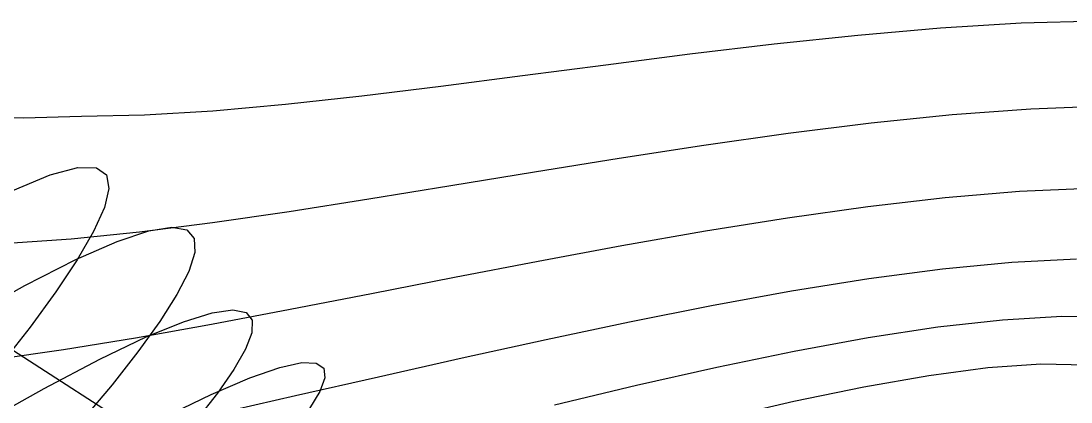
# Model space of a CAD drawing. Extents: x -607 to 1285, y -867 to 355.
# Drawn here: x 855.6 to 1023.7, y -338 to -277.1 of the extents above; entities that cross this region are included whole.
import ezdxf

# ---------------------------------------------------------------- set-up
doc = ezdxf.new("R2010")
doc.units = 0
for name, color, linetype in [('0_10313', 7, 'CONTINUOUS'), ('0_7329', 7, 'CONTINUOUS'), ('0_7330', 7, 'CONTINUOUS'), ('0_7331', 7, 'CONTINUOUS'), ('0_7332', 7, 'CONTINUOUS'), ('0_7333', 7, 'CONTINUOUS'), ('0_7334', 7, 'CONTINUOUS'), ('0_7335', 7, 'CONTINUOUS'), ('0_7336', 7, 'CONTINUOUS'), ('0_7337', 7, 'CONTINUOUS'), ('0_7338', 7, 'CONTINUOUS'), ('0_7339', 7, 'CONTINUOUS'), ('0_7431', 7, 'CONTINUOUS'), ('0_7432', 7, 'CONTINUOUS'), ('0_7433', 7, 'CONTINUOUS'), ('0_7434', 7, 'CONTINUOUS'), ('0_7435', 7, 'CONTINUOUS'), ('0_7436', 7, 'CONTINUOUS'), ('0_7437', 7, 'CONTINUOUS'), ('0_7438', 7, 'CONTINUOUS'), ('0_7439', 7, 'CONTINUOUS'), ('0_7440', 7, 'CONTINUOUS'), ('0_7441', 7, 'CONTINUOUS'), ('0_7442', 7, 'CONTINUOUS'), ('0_7443', 7, 'CONTINUOUS'), ('0_7444', 7, 'CONTINUOUS'), ('0_7535', 7, 'CONTINUOUS'), ('0_7536', 7, 'CONTINUOUS'), ('0_7537', 7, 'CONTINUOUS'), ('0_7538', 7, 'CONTINUOUS'), ('0_7539', 7, 'CONTINUOUS'), ('0_7540', 7, 'CONTINUOUS'), ('0_7541', 7, 'CONTINUOUS'), ('0_7542', 7, 'CONTINUOUS'), ('0_7543', 7, 'CONTINUOUS'), ('0_7544', 7, 'CONTINUOUS'), ('0_7545', 7, 'CONTINUOUS'), ('0_7546', 7, 'CONTINUOUS'), ('0_7547', 7, 'CONTINUOUS'), ('0_7641', 7, 'CONTINUOUS'), ('0_7642', 7, 'CONTINUOUS'), ('0_7643', 7, 'CONTINUOUS'), ('0_7644', 7, 'CONTINUOUS'), ('0_7645', 7, 'CONTINUOUS'), ('0_7646', 7, 'CONTINUOUS'), ('0_7647', 7, 'CONTINUOUS'), ('0_7648', 7, 'CONTINUOUS'), ('0_7649', 7, 'CONTINUOUS'), ('0_8694', 7, 'CONTINUOUS'), ('0_8695', 7, 'CONTINUOUS'), ('0_8696', 7, 'CONTINUOUS'), ('0_8697', 7, 'CONTINUOUS'), ('0_8698', 7, 'CONTINUOUS'), ('0_8699', 7, 'CONTINUOUS'), ('0_8799', 7, 'CONTINUOUS'), ('0_8800', 7, 'CONTINUOUS'), ('0_8801', 7, 'CONTINUOUS'), ('0_8802', 7, 'CONTINUOUS'), ('0_8803', 7, 'CONTINUOUS'), ('0_8804', 7, 'CONTINUOUS'), ('0_8805', 7, 'CONTINUOUS'), ('0_8806', 7, 'CONTINUOUS'), ('0_8903', 7, 'CONTINUOUS'), ('0_8904', 7, 'CONTINUOUS'), ('0_8905', 7, 'CONTINUOUS'), ('0_8906', 7, 'CONTINUOUS'), ('0_8907', 7, 'CONTINUOUS'), ('0_8908', 7, 'CONTINUOUS'), ('0_8909', 7, 'CONTINUOUS'), ('0_8910', 7, 'CONTINUOUS'), ('0_8911', 7, 'CONTINUOUS'), ('0_8912', 7, 'CONTINUOUS'), ('0_8913', 7, 'CONTINUOUS'), ('0_9007', 7, 'CONTINUOUS'), ('0_9008', 7, 'CONTINUOUS'), ('0_9009', 7, 'CONTINUOUS'), ('0_9010', 7, 'CONTINUOUS'), ('0_9011', 7, 'CONTINUOUS'), ('0_9012', 7, 'CONTINUOUS'), ('0_9013', 7, 'CONTINUOUS'), ('0_9014', 7, 'CONTINUOUS'), ('0_9015', 7, 'CONTINUOUS'), ('0_9016', 7, 'CONTINUOUS'), ('0_9017', 7, 'CONTINUOUS'), ('0_9018', 7, 'CONTINUOUS'), ('0_9019', 7, 'CONTINUOUS'), ('0_9020', 7, 'CONTINUOUS'), ('0_9112', 7, 'CONTINUOUS'), ('0_9113', 7, 'CONTINUOUS'), ('0_9114', 7, 'CONTINUOUS'), ('0_9115', 7, 'CONTINUOUS'), ('0_9116', 7, 'CONTINUOUS'), ('0_9117', 7, 'CONTINUOUS'), ('0_9118', 7, 'CONTINUOUS'), ('0_9119', 7, 'CONTINUOUS'), ('0_9120', 7, 'CONTINUOUS'), ('0_9121', 7, 'CONTINUOUS'), ('0_9122', 7, 'CONTINUOUS'), ('0_9123', 7, 'CONTINUOUS'), ('0_9124', 7, 'CONTINUOUS'), ('0_9125', 7, 'CONTINUOUS'), ('0_9126', 7, 'CONTINUOUS'), ('0_9127', 7, 'CONTINUOUS'), ('0_9216', 7, 'CONTINUOUS'), ('0_9217', 7, 'CONTINUOUS'), ('0_9218', 7, 'CONTINUOUS'), ('0_9219', 7, 'CONTINUOUS'), ('0_9220', 7, 'CONTINUOUS'), ('0_9221', 7, 'CONTINUOUS'), ('0_9222', 7, 'CONTINUOUS'), ('0_9223', 7, 'CONTINUOUS'), ('0_9224', 7, 'CONTINUOUS'), ('0_9225', 7, 'CONTINUOUS'), ('0_9226', 7, 'CONTINUOUS'), ('0_9227', 7, 'CONTINUOUS'), ('0_9228', 7, 'CONTINUOUS')]:
    doc.layers.add(name, color=color, linetype=linetype)

msp = doc.modelspace()

# ---------------------------------------------------------------- linework, layer by layer
at = {"layer": '0_10313'}
msp.add_polyline3d([(846.7221, -324.8274, -2893.1736), (870.5857, -340.1631, -2863.7925)], dxfattribs=at)
at = {"layer": '0_7329'}
msp.add_polyline3d([(854.3546, -304.1775, -2490.921), (860.3343, -301.696, -2477.6963)], dxfattribs=at)
at = {"layer": '0_7330'}
msp.add_polyline3d([(860.3343, -301.696, -2477.6963), (864.7513, -300.5235, -2466.1826)], dxfattribs=at)
at = {"layer": '0_7331'}
msp.add_polyline3d([(864.7513, -300.5235, -2466.1826), (867.7162, -300.5579, -2456.2842)], dxfattribs=at)
at = {"layer": '0_7332'}
msp.add_polyline3d([(867.7162, -300.5579, -2456.2842), (869.3393, -301.6972, -2447.9045)], dxfattribs=at)
at = {"layer": '0_7333'}
msp.add_polyline3d([(869.3393, -301.6972, -2447.9045), (869.7313, -303.8395, -2440.9473)], dxfattribs=at)
at = {"layer": '0_7334'}
msp.add_polyline3d([(869.7313, -303.8395, -2440.9473), (869.0028, -306.8827, -2435.3167)], dxfattribs=at)
at = {"layer": '0_7335'}
msp.add_polyline3d([(869.0028, -306.8827, -2435.3167), (867.2644, -310.7249, -2430.9158)], dxfattribs=at)
at = {"layer": '0_7336'}
msp.add_polyline3d([(867.2644, -310.7249, -2430.9158), (864.6265, -315.264, -2427.649)], dxfattribs=at)
at = {"layer": '0_7337'}
msp.add_polyline3d([(864.6265, -315.264, -2427.649), (861.1998, -320.3981, -2425.4197)], dxfattribs=at)
at = {"layer": '0_7338'}
msp.add_polyline3d([(861.1998, -320.3981, -2425.4197), (857.0949, -326.0251, -2424.1318)], dxfattribs=at)
at = {"layer": '0_7339'}
msp.add_polyline3d([(857.0949, -326.0251, -2424.1318), (852.4222, -332.043, -2423.689)], dxfattribs=at)
at = {"layer": '0_7431'}
msp.add_polyline3d([(846.4442, -324.8945, -2522.3677), (856.2828, -319.3755, -2505.5972)], dxfattribs=at)
at = {"layer": '0_7432'}
msp.add_polyline3d([(856.2828, -319.3755, -2505.5972), (864.4473, -315.2158, -2490.6714)], dxfattribs=at)
at = {"layer": '0_7433'}
msp.add_polyline3d([(864.4473, -315.2158, -2490.6714), (871.0299, -312.3317, -2477.508)], dxfattribs=at)
at = {"layer": '0_7434'}
msp.add_polyline3d([(871.0299, -312.3317, -2477.508), (876.1234, -310.6397, -2466.0261)], dxfattribs=at)
at = {"layer": '0_7435'}
msp.add_polyline3d([(876.1234, -310.6397, -2466.0261), (879.8202, -310.0562, -2456.1436)], dxfattribs=at)
at = {"layer": '0_7436'}
msp.add_polyline3d([(879.8202, -310.0562, -2456.1436), (882.2129, -310.4976, -2447.7788)], dxfattribs=at)
at = {"layer": '0_7437'}
msp.add_polyline3d([(882.2129, -310.4976, -2447.7788), (883.3942, -311.8802, -2440.85)], dxfattribs=at)
at = {"layer": '0_7438'}
msp.add_polyline3d([(883.3942, -311.8802, -2440.85), (883.4564, -314.1206, -2435.2764)], dxfattribs=at)
at = {"layer": '0_7439'}
msp.add_polyline3d([(883.4564, -314.1206, -2435.2764), (882.4924, -317.135, -2430.975)], dxfattribs=at)
at = {"layer": '0_7440'}
msp.add_polyline3d([(882.4924, -317.135, -2430.975), (880.5945, -320.8399, -2427.8652)], dxfattribs=at)
at = {"layer": '0_7441'}
msp.add_polyline3d([(880.5945, -320.8399, -2427.8652), (877.8554, -325.1516, -2425.8647)], dxfattribs=at)
at = {"layer": '0_7442'}
msp.add_polyline3d([(877.8554, -325.1516, -2425.8647), (874.3676, -329.9867, -2424.8926)], dxfattribs=at)
at = {"layer": '0_7443'}
msp.add_polyline3d([(874.3676, -329.9867, -2424.8926), (870.2236, -335.2614, -2424.8665)], dxfattribs=at)
at = {"layer": '0_7444'}
msp.add_polyline3d([(870.2236, -335.2614, -2424.8665), (865.5161, -340.8921, -2425.705)], dxfattribs=at)
at = {"layer": '0_7535'}
msp.add_polyline3d([(848.757, -341.7911, -2528.9583), (859.33, -335.8511, -2512.0408)], dxfattribs=at)
at = {"layer": '0_7536'}
msp.add_polyline3d([(859.33, -335.8511, -2512.0408), (868.2836, -331.1473, -2496.9966)], dxfattribs=at)
at = {"layer": '0_7537'}
msp.add_polyline3d([(868.2836, -331.1473, -2496.9966), (875.7009, -327.6097, -2483.7441)], dxfattribs=at)
at = {"layer": '0_7538'}
msp.add_polyline3d([(875.7009, -327.6097, -2483.7441), (881.6655, -325.1677, -2472.202)], dxfattribs=at)
at = {"layer": '0_7539'}
msp.add_polyline3d([(881.6655, -325.1677, -2472.202), (886.2607, -323.7507, -2462.2886)], dxfattribs=at)
at = {"layer": '0_7540'}
msp.add_polyline3d([(886.2607, -323.7507, -2462.2886), (889.5698, -323.2886, -2453.9224)], dxfattribs=at)
at = {"layer": '0_7541'}
msp.add_polyline3d([(889.5698, -323.2886, -2453.9224), (891.6762, -323.7109, -2447.022)], dxfattribs=at)
at = {"layer": '0_7542'}
msp.add_polyline3d([(891.6762, -323.7109, -2447.022), (892.6632, -324.9471, -2441.5059)], dxfattribs=at)
at = {"layer": '0_7543'}
msp.add_polyline3d([(892.6632, -324.9471, -2441.5059), (892.6141, -326.9268, -2437.2925)], dxfattribs=at)
at = {"layer": '0_7544'}
msp.add_polyline3d([(892.6141, -326.9268, -2437.2925), (891.6124, -329.5795, -2434.3003)], dxfattribs=at)
at = {"layer": '0_7545'}
msp.add_polyline3d([(891.6124, -329.5795, -2434.3003), (889.7415, -332.835, -2432.4478)], dxfattribs=at)
at = {"layer": '0_7546'}
msp.add_polyline3d([(889.7415, -332.835, -2432.4478), (887.0845, -336.6227, -2431.6536)], dxfattribs=at)
at = {"layer": '0_7547'}
msp.add_polyline3d([(887.0845, -336.6227, -2431.6536), (883.7249, -340.8722, -2431.836)], dxfattribs=at)
at = {"layer": '0_7641'}
msp.add_polyline3d([(878.4656, -340.4966, -2498.9397), (886.102, -336.82, -2486.1492)], dxfattribs=at)
at = {"layer": '0_7642'}
msp.add_polyline3d([(886.102, -336.82, -2486.1492), (892.2795, -334.1767, -2475.133)], dxfattribs=at)
at = {"layer": '0_7643'}
msp.add_polyline3d([(892.2795, -334.1767, -2475.133), (897.0834, -332.5007, -2465.7996)], dxfattribs=at)
at = {"layer": '0_7644'}
msp.add_polyline3d([(897.0834, -332.5007, -2465.7996), (900.5985, -331.7258, -2458.0574)], dxfattribs=at)
at = {"layer": '0_7645'}
msp.add_polyline3d([(900.5985, -331.7258, -2458.0574), (902.9097, -331.786, -2451.8152)], dxfattribs=at)
at = {"layer": '0_7646'}
msp.add_polyline3d([(902.9097, -331.786, -2451.8152), (904.1021, -332.6153, -2446.9814)], dxfattribs=at)
at = {"layer": '0_7647'}
msp.add_polyline3d([(904.1021, -332.6153, -2446.9814), (904.2607, -334.1476, -2443.4646)], dxfattribs=at)
at = {"layer": '0_7648'}
msp.add_polyline3d([(904.2607, -334.1476, -2443.4646), (903.4702, -336.3169, -2441.1733)], dxfattribs=at)
at = {"layer": '0_7649'}
msp.add_polyline3d([(903.4702, -336.3169, -2441.1733), (901.8157, -339.0571, -2440.0159)], dxfattribs=at)
at = {"layer": '0_8694'}
msp.add_polyline3d([(1026.2261, -332.1002, -2528.3806), (1018.9077, -331.9845, -2540.343)], dxfattribs=at)
at = {"layer": '0_8695'}
msp.add_polyline3d([(1018.9077, -331.9845, -2540.343), (1010.4449, -332.5769, -2553.4458)], dxfattribs=at)
at = {"layer": '0_8696'}
msp.add_polyline3d([(1010.4449, -332.5769, -2553.4458), (1000.9545, -333.8108, -2567.5667)], dxfattribs=at)
at = {"layer": '0_8697'}
msp.add_polyline3d([(1000.9545, -333.8108, -2567.5667), (990.5535, -335.62, -2582.5823)], dxfattribs=at)
at = {"layer": '0_8698'}
msp.add_polyline3d([(990.5535, -335.62, -2582.5823), (979.3588, -337.9385, -2598.3706)], dxfattribs=at)
at = {"layer": '0_8699'}
msp.add_polyline3d([(979.3588, -337.9385, -2598.3706), (967.4876, -340.6998, -2614.8086)], dxfattribs=at)
at = {"layer": '0_8799'}
msp.add_polyline3d([(1030.6854, -324.4618, -2549.407), (1022.2459, -324.3516, -2562.678)], dxfattribs=at)
at = {"layer": '0_8800'}
msp.add_polyline3d([(1022.2459, -324.3516, -2562.678), (1012.7825, -324.9111, -2576.9138)], dxfattribs=at)
at = {"layer": '0_8801'}
msp.add_polyline3d([(1012.7825, -324.9111, -2576.9138), (1002.4117, -326.0725, -2591.997)], dxfattribs=at)
at = {"layer": '0_8802'}
msp.add_polyline3d([(1002.4117, -326.0725, -2591.997), (991.2502, -327.7677, -2607.8098)], dxfattribs=at)
at = {"layer": '0_8803'}
msp.add_polyline3d([(991.2502, -327.7677, -2607.8098), (979.4146, -329.9285, -2624.2349)], dxfattribs=at)
at = {"layer": '0_8804'}
msp.add_polyline3d([(979.4146, -329.9285, -2624.2349), (967.0211, -332.4868, -2641.1545)], dxfattribs=at)
at = {"layer": '0_8805'}
msp.add_polyline3d([(967.0211, -332.4868, -2641.1545), (954.1866, -335.3745, -2658.4512)], dxfattribs=at)
at = {"layer": '0_8806'}
msp.add_polyline3d([(954.1866, -335.3745, -2658.4512), (941.0276, -338.5237, -2676.0076)], dxfattribs=at)
at = {"layer": '0_8903'}
msp.add_polyline3d([(1024.6079, -315.1658, -2585.4197), (1014.2782, -315.6803, -2600.52)], dxfattribs=at)
at = {"layer": '0_8904'}
msp.add_polyline3d([(1014.2782, -315.6803, -2600.52), (1003.1542, -316.7537, -2616.3213)], dxfattribs=at)
at = {"layer": '0_8905'}
msp.add_polyline3d([(1003.1542, -316.7537, -2616.3213), (991.3527, -318.3157, -2632.7095)], dxfattribs=at)
at = {"layer": '0_8906'}
msp.add_polyline3d([(991.3527, -318.3157, -2632.7095), (978.9907, -320.2965, -2649.5708)], dxfattribs=at)
at = {"layer": '0_8907'}
msp.add_polyline3d([(978.9907, -320.2965, -2649.5708), (966.1851, -322.626, -2666.791)], dxfattribs=at)
at = {"layer": '0_8908'}
msp.add_polyline3d([(966.1851, -322.626, -2666.791), (953.0527, -325.2341, -2684.2563)], dxfattribs=at)
at = {"layer": '0_8909'}
msp.add_polyline3d([(953.0527, -325.2341, -2684.2563), (939.7106, -328.0509, -2701.8525)], dxfattribs=at)
at = {"layer": '0_8910'}
msp.add_polyline3d([(939.7106, -328.0509, -2701.8525), (926.2758, -331.0064, -2719.4658)], dxfattribs=at)
at = {"layer": '0_8911'}
msp.add_polyline3d([(926.2758, -331.0064, -2719.4658), (912.8649, -334.0303, -2736.982)], dxfattribs=at)
at = {"layer": '0_8912'}
msp.add_polyline3d([(912.8649, -334.0303, -2736.982), (899.5951, -337.0529, -2754.287)], dxfattribs=at)
at = {"layer": '0_8913'}
msp.add_polyline3d([(899.5951, -337.0529, -2754.287), (886.5832, -340.0039, -2771.267)], dxfattribs=at)
at = {"layer": '0_9007'}
msp.add_polyline3d([(1026.683, -303.8667, -2607.878), (1015.4672, -304.3388, -2623.8125)], dxfattribs=at)
at = {"layer": '0_9008'}
msp.add_polyline3d([(1015.4672, -304.3388, -2623.8125), (1003.5975, -305.3315, -2640.2659)], dxfattribs=at)
at = {"layer": '0_9009'}
msp.add_polyline3d([(1003.5975, -305.3315, -2640.2659), (991.1876, -306.772, -2657.1333)], dxfattribs=at)
at = {"layer": '0_9010'}
msp.add_polyline3d([(991.1876, -306.772, -2657.1333), (978.3514, -308.5865, -2674.31)], dxfattribs=at)
at = {"layer": '0_9011'}
msp.add_polyline3d([(978.3514, -308.5865, -2674.31), (965.2028, -310.7022, -2691.6912)], dxfattribs=at)
at = {"layer": '0_9012'}
msp.add_polyline3d([(965.2028, -310.7022, -2691.6912), (951.8556, -313.0455, -2709.1716)], dxfattribs=at)
at = {"layer": '0_9013'}
msp.add_polyline3d([(951.8556, -313.0455, -2709.1716), (938.4238, -315.5435, -2726.647)], dxfattribs=at)
at = {"layer": '0_9014'}
msp.add_polyline3d([(938.4238, -315.5435, -2726.647), (925.0211, -318.1229, -2744.0122)], dxfattribs=at)
at = {"layer": '0_9015'}
msp.add_polyline3d([(925.0211, -318.1229, -2744.0122), (911.7613, -320.7104, -2761.1624)], dxfattribs=at)
at = {"layer": '0_9016'}
msp.add_polyline3d([(911.7613, -320.7104, -2761.1624), (898.7585, -323.2329, -2777.9927)], dxfattribs=at)
at = {"layer": '0_9017'}
msp.add_polyline3d([(898.7585, -323.2329, -2777.9927), (886.1264, -325.6171, -2794.3984)], dxfattribs=at)
at = {"layer": '0_9018'}
msp.add_polyline3d([(886.1264, -325.6171, -2794.3984), (873.9788, -327.7897, -2810.275)], dxfattribs=at)
at = {"layer": '0_9019'}
msp.add_polyline3d([(873.9788, -327.7897, -2810.275), (862.4298, -329.6776, -2825.5168)], dxfattribs=at)
at = {"layer": '0_9020'}
msp.add_polyline3d([(862.4298, -329.6776, -2825.5168), (851.5929, -331.2076, -2840.0198)], dxfattribs=at)
at = {"layer": '0_9112'}
msp.add_polyline3d([(1029.3286, -290.6976, -2628.525), (1017.2947, -291.1464, -2645.1309)], dxfattribs=at)
at = {"layer": '0_9113'}
msp.add_polyline3d([(1017.2947, -291.1464, -2645.1309), (1004.7278, -292.0768, -2662.1118)], dxfattribs=at)
at = {"layer": '0_9114'}
msp.add_polyline3d([(1004.7278, -292.0768, -2662.1118), (991.7411, -293.4116, -2679.3684)], dxfattribs=at)
at = {"layer": '0_9115'}
msp.add_polyline3d([(991.7411, -293.4116, -2679.3684), (978.4476, -295.0735, -2696.802)], dxfattribs=at)
at = {"layer": '0_9116'}
msp.add_polyline3d([(978.4476, -295.0735, -2696.802), (964.9606, -296.9851, -2714.3132)], dxfattribs=at)
at = {"layer": '0_9117'}
msp.add_polyline3d([(964.9606, -296.9851, -2714.3132), (951.3931, -299.0692, -2731.8035)], dxfattribs=at)
at = {"layer": '0_9118'}
msp.add_polyline3d([(951.3931, -299.0692, -2731.8035), (937.8583, -301.248, -2749.1736)], dxfattribs=at)
at = {"layer": '0_9119'}
msp.add_polyline3d([(937.8583, -301.248, -2749.1736), (924.4691, -303.4447, -2766.3247)], dxfattribs=at)
at = {"layer": '0_9120'}
msp.add_polyline3d([(924.4691, -303.4447, -2766.3247), (911.3388, -305.5817, -2783.1575)], dxfattribs=at)
at = {"layer": '0_9121'}
msp.add_polyline3d([(911.3388, -305.5817, -2783.1575), (898.5804, -307.5815, -2799.5735)], dxfattribs=at)
at = {"layer": '0_9122'}
msp.add_polyline3d([(898.5804, -307.5815, -2799.5735), (886.307, -309.3672, -2815.4731)], dxfattribs=at)
at = {"layer": '0_9123'}
msp.add_polyline3d([(886.307, -309.3672, -2815.4731), (874.6318, -310.8608, -2830.7578)], dxfattribs=at)
at = {"layer": '0_9124'}
msp.add_polyline3d([(874.6318, -310.8608, -2830.7578), (863.6679, -311.9855, -2845.3284)], dxfattribs=at)
at = {"layer": '0_9125'}
msp.add_polyline3d([(863.6679, -311.9855, -2845.3284), (853.5283, -312.6637, -2859.086)], dxfattribs=at)
at = {"layer": '0_9126'}
msp.add_polyline3d([(865.3342, -292.3583, -2863.4807), (856.0432, -292.6371, -2875.9631)], dxfattribs=at)
at = {"layer": '0_9127'}
msp.add_polyline3d([(856.0432, -292.6371, -2875.9631), (846.5706, -292.5021, -2888.9963)], dxfattribs=at)
at = {"layer": '0_9216'}
msp.add_polyline3d([(1028.3102, -277.0686, -2652.1365), (1015.7833, -277.4337, -2668.974)], dxfattribs=at)
at = {"layer": '0_9217'}
msp.add_polyline3d([(1015.7833, -277.4337, -2668.974), (1002.8487, -278.2296, -2686.0532)], dxfattribs=at)
at = {"layer": '0_9218'}
msp.add_polyline3d([(1002.8487, -278.2296, -2686.0532), (989.6171, -279.3757, -2703.2815)], dxfattribs=at)
at = {"layer": '0_9219'}
msp.add_polyline3d([(989.6171, -279.3757, -2703.2815), (976.1991, -280.7914, -2720.567)], dxfattribs=at)
at = {"layer": '0_9220'}
msp.add_polyline3d([(976.1991, -280.7914, -2720.567), (962.7057, -282.396, -2737.817)], dxfattribs=at)
at = {"layer": '0_9221'}
msp.add_polyline3d([(962.7057, -282.396, -2737.817), (949.2476, -284.1089, -2754.9395)], dxfattribs=at)
at = {"layer": '0_9222'}
msp.add_polyline3d([(949.2476, -284.1089, -2754.9395), (935.9356, -285.8495, -2771.8423)], dxfattribs=at)
at = {"layer": '0_9223'}
msp.add_polyline3d([(935.9356, -285.8495, -2771.8423), (922.8804, -287.5371, -2788.433)], dxfattribs=at)
at = {"layer": '0_9224'}
msp.add_polyline3d([(922.8804, -287.5371, -2788.433), (910.1928, -289.0911, -2804.6199)], dxfattribs=at)
at = {"layer": '0_9225'}
msp.add_polyline3d([(910.1928, -289.0911, -2804.6199), (897.9836, -290.4308, -2820.3103)], dxfattribs=at)
at = {"layer": '0_9226'}
msp.add_polyline3d([(897.9836, -290.4308, -2820.3103), (886.3635, -291.4757, -2835.412)], dxfattribs=at)
at = {"layer": '0_9227'}
msp.add_polyline3d([(886.3635, -291.4757, -2835.412), (875.4435, -292.1451, -2849.833)], dxfattribs=at)
at = {"layer": '0_9228'}
msp.add_polyline3d([(875.4435, -292.1451, -2849.833), (865.3341, -292.3584, -2863.4807)], dxfattribs=at)

doc.saveas('drawing.dxf')
